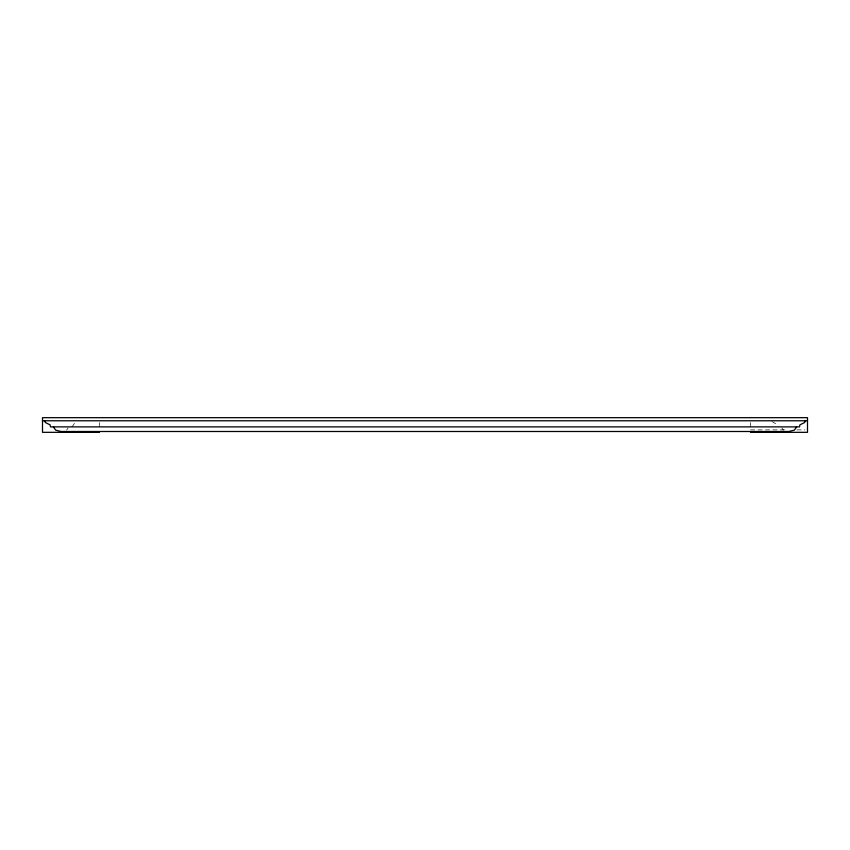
<?xml version="1.0" encoding="UTF-8"?>
<svg xmlns="http://www.w3.org/2000/svg" width="850" height="850" viewBox="0 0 850 850"><rect width="100%" height="100%" fill="white"/><g stroke="black" fill="none" stroke-linecap="round" stroke-linejoin="round"><path stroke-width="0.64" stroke-dasharray="4.25 3.19" d="M66.597 430.142L68.117 427.975M72.037 426.881L74.152 423.842L76.086 422.673M750.529 429.888L787.631 429.888M796.896 429.888L804.854 429.888M771.981 421.494L775.848 423.842M781.883 427.975L783.403 430.142M750.529 422.546L750.529 427.444M99.471 422.546L99.471 429.877"/><path stroke-width="1.27" d="M805.237 420.771L804.684 422.482L799.861 424.883L799.542 426.881L50.458 426.881L50.139 424.883L45.316 422.482L44.763 420.771M796.609 426.881L794.336 430.142L788.874 431.492L61.126 431.492L55.664 430.142L53.391 426.881M42.5 420.771L807.5 420.771M99.471 432.321L42.5 432.321L42.5 417.679L807.5 417.679L807.5 432.321L750.529 432.321"/></g></svg>
